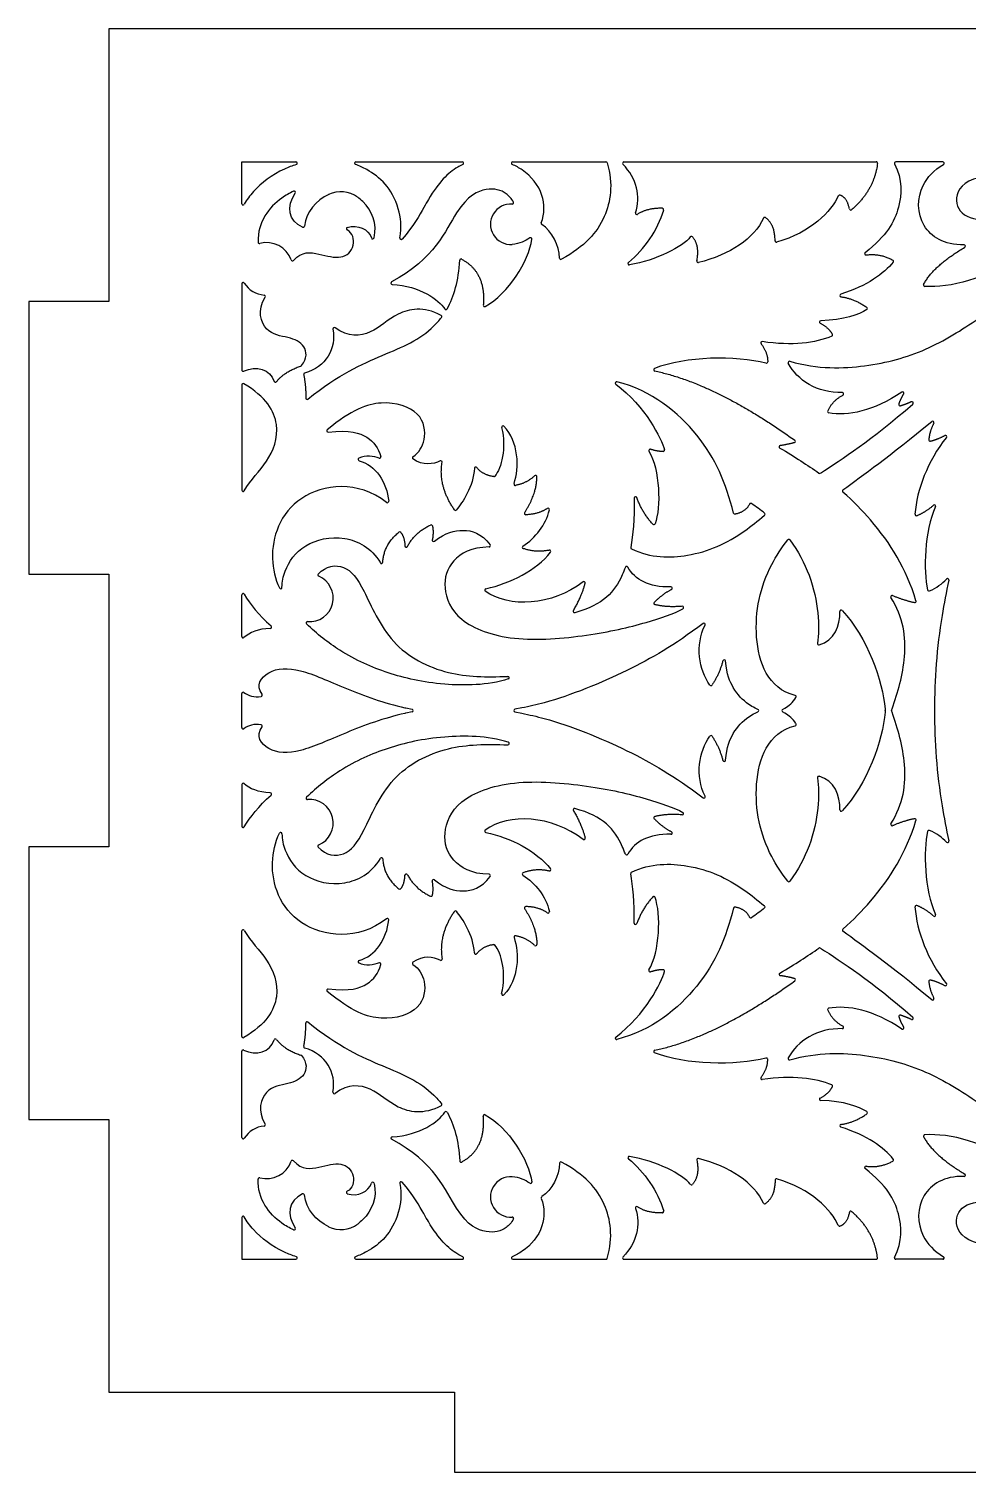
# Model space of a CAD drawing. Header units: millimetres. Extents: x -155 to 473, y -331 to 153.
# Drawn here: x 165.4 to 235.9, y 44.8 to 153.3 of the extents above; entities that cross this region are included whole.
import ezdxf

# ---------------------------------------------------------------- set-up
doc = ezdxf.new("R2010")
doc.units = ezdxf.units.MM
doc.header["$MEASUREMENT"] = 0
doc.layers.add('Layer 03', color=5, linetype='Continuous')

msp = doc.modelspace()

# ---------------------------------------------------------------- linework, layer by layer
at = {"layer": 'Layer 03'}
for p, q in [((343.43, 153.34), (171.43, 153.34)), ((171.43, 153.34), (171.43, 132.84)), ((181.43, 140.19), (181.43, 143.34)), ((181.43, 143.34), (185.5, 143.34)), ((190.01, 143.34), (198, 143.34)), ((201.79, 143.34), (208.8, 143.34)), ((210.15, 143.34), (229.11, 143.34)), ((234.12, 143.34), (230.58, 143.34)), ((181.43, 134.18), (181.43, 127.7)), ((165.43, 132.84), (165.43, 112.34)), ((171.43, 132.84), (165.43, 132.84)), ((181.43, 126.57), (181.43, 118.66)), ((165.43, 112.34), (171.43, 112.34)), ((171.43, 112.34), (171.43, 91.84)), ((181.43, 107.65), (181.43, 110.79)), ((181.43, 100.81), (181.43, 103.37)), ((193.77, 102.29), (194.23, 102.19)), ((194.23, 101.99), (193.77, 101.89)), ((202.48, 102.29), (201.96, 102.19)), ((201.96, 101.99), (202.48, 101.89)), ((220.22, 102.18), (220.01, 102.28)), ((220.01, 101.9), (220.22, 102)), ((222.07, 102.18), (222.25, 102.28)), ((222.25, 101.9), (222.07, 102)), ((229.79, 102.2), (229.8, 102.1)), ((229.8, 102.08), (229.79, 101.98)), ((230.27, 102.12), (230.31, 102.22)), ((230.31, 101.96), (230.27, 102.06)), ((181.43, 96.53), (181.43, 93.39)), ((171.43, 91.84), (165.43, 91.84)), ((165.43, 91.84), (165.43, 71.34)), ((181.43, 77.6), (181.43, 85.52)), ((181.43, 70), (181.43, 76.48)), ((165.43, 71.34), (171.43, 71.34)), ((171.43, 71.34), (171.43, 50.84)), ((181.43, 63.98), (181.43, 60.84)), ((181.43, 60.84), (185.5, 60.84)), ((190.01, 60.84), (198, 60.84)), ((201.79, 60.84), (208.8, 60.84)), ((210.15, 60.84), (229.11, 60.84)), ((234.12, 60.84), (230.58, 60.84)), ((171.43, 50.84), (197.43, 50.84)), ((197.43, 50.84), (197.43, 44.84)), ((197.43, 44.84), (237.43, 44.84))]:
    msp.add_line(p, q, dxfattribs=at)
for centre, radius, start, end in [((185.5, 143.24), 0.1, 287.7385, 90), ((190.01, 143.24), 0.1, 90, 249.8862), ((198, 143.24), 0.1, 295.3896, 90), ((201.79, 143.24), 0.1, 90, 246.3927), ((208.8, 143.24), 0.1, 15.6513, 90), ((210.15, 143.24), 0.1, 90, 223.6371), ((229.11, 143.24), 0.1, 353.2921, 90), ((230.58, 143.24), 0.1, 90, 206.9755), ((234.12, 143.24), 0.1, 301.0707, 90), ((185.36, 141.04), 0.1, 327.1543, 113.911), ((188.88, 138.97), 2.13, 53.8554, 115.7129), ((181.53, 140.19), 0.1, 180, 331.1761), ((201.64, 138.65), 1.52, 85.7052, 274.2009), ((201.76, 140.27), 0.1, 265.7052, 26.7069), ((226.36, 140.75), 0.1, 70.8021, 156.7019), ((211.12, 139.48), 0.1, 161.8295, 302.2706), ((213.04, 139.75), 0.1, 343.6817, 88.0717), ((220.74, 139.07), 0.1, 51.799, 154.8381), ((227.2, 139.82), 0.1, 190.4063, 310.7155), ((186.04, 138.52), 0.1, 246.4082, 352.956), ((189.39, 138.31), 0.1, 108.2766, 245.821), ((204.03, 138.72), 0.1, 158.2411, 238.1717), ((182.75, 137.31), 0.1, 181.4422, 284.7355), ((183.28, 135.3), 1.98, 19.7111, 104.7355), ((191.27, 137.65), 0.1, 199.474, 346.5135), ((193.4, 137.61), 0.1, 167.917, 318.1813), ((203.13, 137.54), 0.1, 352.507, 126.1496), ((215.22, 137.64), 0.1, 42.3728, 143.6901), ((221.61, 137.4), 0.1, 179.5412, 285.8506), ((235.72, 137.01), 0.1, 300.8175, 91.4433), ((185.24, 136), 0.1, 199.7111, 319.2949), ((197.91, 135.94), 0.1, 61.6743, 177.1964), ((205.41, 136.11), 0.1, 180.2656, 298.2411), ((210.55, 135.7), 0.1, 129.3407, 279.4709), ((215.73, 135.87), 0.1, 168.7959, 283.4626), ((228.34, 136.44), 0.1, 128.5046, 278.379), ((230.32, 135.87), 0.1, 321.0528, 61.4111), ((181.53, 134.18), 0.1, 32.6036, 180), ((183.28, 135.3), 1.98, 212.6036, 265.0993), ((192.74, 134.23), 0.1, 117.8061, 266.902), ((232.77, 134.08), 0.1, 152.3165, 266.443), ((183.1, 133.22), 0.1, 328.919, 85.0993), ((199.68, 132.56), 0.1, 175.1645, 298.8652), ((226.48, 133.3), 0.1, 107.522, 262.1851), ((228.35, 132.32), 0.1, 304.004, 54.5402), ((196.36, 131.71), 0.1, 323.2461, 61.3682), ((196.77, 132.34), 0.1, 213.8289, 330.5581), ((224.95, 131.3), 0.1, 91.9385, 242.6623), ((188.38, 130.79), 0.1, 53.0805, 190.8082), ((225.74, 130.32), 0.1, 292.6065, 28.1941), ((220.54, 129.73), 0.1, 81.5317, 217.2953), ((220.86, 128.3), 0.1, 255.8393, 358.4276), ((222.59, 128.25), 0.1, 74.3043, 208.234), ((181.53, 127.7), 0.1, 180, 294.5642), ((185.83, 128.08), 0.1, 288.4624, 320.3122), ((186.18, 127.37), 0.1, 105.5205, 192.5856), ((212.49, 127.71), 0.1, 111.7936, 258.2999), ((181.53, 126.57), 0.1, 59.9422, 180), ((183.96, 126.88), 0.1, 200.2104, 322.2164), ((209.6, 126.71), 0.1, 76.0375, 232.948), ((226.57, 125.9), 0.1, 298.1622, 91.7605), ((231.1, 125.95), 0.1, 327.9607, 124.1354), ((186.34, 125.58), 0.1, 179.1545, 309.0971), ((230.91, 125.09), 0.1, 162.0319, 287.2096), ((231.8, 125.21), 0.1, 311.2278, 114.1069), ((225.56, 124.57), 0.1, 155.0615, 259.3688), ((233.36, 123.75), 0.1, 332.5256, 129.4277), ((187.91, 123.12), 0.1, 129.6412, 276.3506), ((201.06, 123.39), 0.1, 44.7518, 193.8843), ((234.32, 122.68), 0.1, 321.4046, 118.6951), ((212.12, 121.64), 0.1, 71.6874, 211.2235), ((213.1, 121.67), 0.1, 270.9388, 13.8168), ((221.92, 121.91), 0.1, 98.4268, 239.681), ((222.94, 122.33), 0.1, 285.11, 54.4876), ((233.17, 122.45), 0.1, 175.3566, 282.5827), ((190.27, 120.97), 0.1, 118.031, 255.3431), ((191.79, 121.16), 0.1, 249.3569, 17.4747), ((194.35, 121.09), 0.1, 124.931, 234.6614), ((196.39, 120.77), 0.1, 350.0667, 117.2839), ((199.01, 120.3), 0.1, 38.2248, 177.2787), ((200.39, 119.78), 0.1, 263.0083, 322.4401), ((203.51, 119.67), 0.1, 359.5333, 133.4355), ((224.86, 120.02), 0.1, 234.3121, 303.18), ((181.53, 118.66), 0.1, 180, 329.7918), ((201.99, 119.11), 0.1, 160.5122, 280.438), ((226.67, 118.6), 0.1, 126.3931, 228.8394), ((192.37, 117.82), 0.1, 231.7364, 5.2233), ((197.5, 117.24), 0.1, 214.7302, 320.993), ((204.45, 117.21), 0.1, 347.5148, 124.6679), ((211.03, 118.07), 0.1, 18.9099, 180.0632), ((219.69, 117.57), 0.1, 56.3667, 153.2362), ((233.48, 117.46), 0.1, 335.1392, 131.6543), ((202.77, 116.91), 0.1, 146.7664, 272.2024), ((212.4, 116.17), 0.1, 222.7794, 339.3437), ((218.49, 116.96), 0.1, 194.4444, 280.541), ((220.66, 116.85), 0.1, 309.5042, 50.4903), ((232.13, 116.84), 0.1, 176.0783, 291.5011), ((193.3, 115.42), 0.1, 39.5608, 129.2304), ((195.66, 115.95), 0.1, 12.395, 114.1452), ((193.79, 114.47), 0.1, 181.5269, 332.3056), ((195.84, 114.9), 0.1, 169.1198, 309.12), ((200.02, 114.49), 0.1, 271.1299, 37.4165), ((202.61, 114.37), 0.1, 123.1277, 250.1892), ((204.56, 114.05), 0.1, 321.8005, 102.4458), ((210.76, 114.33), 0.1, 169.4341, 244.9264), ((222.55, 114.86), 0.1, 36.3321, 141.5762), ((191.93, 113.25), 0.1, 210.3951, 356.9422), ((210.36, 112.83), 0.1, 30.0193, 159.8133), ((186.52, 110.55), 1.78, 265.2331, 67.2412), ((187.24, 112.28), 0.1, 138.4186, 247.2412), ((207.14, 111.69), 0.1, 345.3915, 127.8327), ((234.48, 111.91), 0.1, 347.1869, 135.3156), ((181.53, 110.79), 0.1, 30.5492, 180), ((184.35, 111.35), 0.1, 204.8989, 359.6402), ((199.79, 111.15), 0.1, 102.1595, 234.1198), ((213.69, 111.29), 0.1, 297.2977, 91.1943), ((230.31, 110.65), 0.1, 67.0656, 212.0707), ((233.08, 111.19), 0.1, 192.0703, 293.9468), ((206.43, 109.55), 0.1, 149.059, 285.3259), ((212.5, 110.15), 0.1, 135.1282, 255.6948), ((214.54, 109.83), 0.1, 297.3555, 94.7747), ((226.48, 109.55), 0.1, 43.3596, 181.9252), ((232.01, 110.32), 0.1, 258.303, 16.6581), ((186.36, 108.68), 0.1, 85.2331, 225.7363), ((216.16, 108.56), 0.1, 333.3651, 127.2208), ((181.53, 107.65), 0.1, 180, 310.967), ((183.57, 108.37), 0.1, 271.6629, 48.6728), ((224.79, 107.13), 0.1, 170.435, 284.4746), ((217.69, 105.81), 0.1, 4.6661, 164.9149), ((201.43, 104.56), 0.1, 287.5091, 92.2818), ((181.53, 103.37), 0.1, 54.4743, 180), ((182.87, 103.26), 0.1, 280.6548, 37.7724), ((216.7, 104.07), 0.1, 215.5732, 326.5521), ((223, 103.13), 0.1, 326.3836, 76.0776), ((194.21, 102.09), 0.1, 282.1282, 77.8718), ((201.98, 102.09), 0.1, 101.0258, 258.9742), ((220.18, 102.09), 0.1, 295.6873, 64.3127), ((222.12, 102.09), 0.1, 119.5718, 240.4282), ((229.7, 102.09), 0.1, 354.6468, 5.3532), ((230.37, 102.09), 0.1, 160.567, 199.433), ((182.87, 100.92), 0.1, 322.2276, 79.3452), ((223, 101.05), 0.1, 283.9224, 33.6164), ((181.53, 100.81), 0.1, 180, 305.5257), ((216.7, 100.11), 0.1, 33.4479, 144.4268), ((201.43, 99.61), 0.1, 267.7182, 72.4909), ((217.69, 98.37), 0.1, 195.0851, 355.3339), ((181.53, 96.53), 0.1, 49.033, 180), ((224.79, 97.05), 0.1, 75.5254, 189.565), ((183.57, 95.81), 0.1, 311.3272, 88.3371), ((186.36, 95.5), 0.1, 134.2637, 274.7669), ((216.16, 95.61), 0.1, 232.7792, 26.6349), ((186.52, 93.63), 1.78, 292.7588, 94.7669), ((206.43, 94.63), 0.1, 74.6741, 210.941), ((214.54, 94.35), 0.1, 265.2253, 62.6445), ((226.48, 94.63), 0.1, 178.0748, 316.6404), ((181.53, 93.39), 0.1, 180, 329.4508), ((212.5, 94.03), 0.1, 104.3052, 224.8718), ((230.31, 93.53), 0.1, 147.9293, 292.9344), ((232.01, 93.86), 0.1, 343.3419, 101.697), ((184.35, 92.83), 0.1, 0.3598, 155.1011), ((199.79, 93.03), 0.1, 125.8802, 257.8405), ((207.14, 92.49), 0.1, 232.1673, 14.6085), ((213.69, 92.89), 0.1, 268.8057, 62.7023), ((233.08, 92.99), 0.1, 66.0532, 167.9297), ((234.48, 92.27), 0.1, 224.6844, 12.8131), ((187.24, 91.9), 0.1, 112.7588, 221.5814), ((210.36, 91.34), 0.1, 200.1867, 329.9807), ((191.93, 90.93), 0.1, 3.0578, 149.6049), ((204.56, 90.13), 0.1, 257.5542, 38.1995), ((193.79, 89.7), 0.1, 27.6944, 178.4731), ((195.84, 89.28), 0.1, 50.88, 190.8802), ((200.02, 89.68), 0.1, 322.5835, 88.8701), ((202.61, 89.81), 0.1, 109.8108, 236.8723), ((210.76, 89.85), 0.1, 115.0736, 190.5659), ((222.55, 89.32), 0.1, 218.4238, 323.6679), ((193.3, 88.76), 0.1, 230.7696, 320.4392), ((195.66, 88.23), 0.1, 245.8548, 347.605), ((212.4, 88.01), 0.1, 20.6563, 137.2206), ((197.5, 86.93), 0.1, 39.007, 145.2698), ((202.77, 87.26), 0.1, 87.7976, 213.2336), ((204.45, 86.97), 0.1, 235.3321, 12.4852), ((218.49, 87.22), 0.1, 79.459, 165.5556), ((220.66, 87.33), 0.1, 309.5097, 50.4958), ((232.13, 87.34), 0.1, 68.4989, 183.9217), ((192.37, 86.36), 0.1, 354.7767, 128.2636), ((211.03, 86.11), 0.1, 179.9368, 341.0901), ((219.69, 86.61), 0.1, 206.7638, 303.6333), ((233.48, 86.72), 0.1, 228.3457, 24.8608), ((181.53, 85.52), 0.1, 30.2082, 180), ((201.99, 85.06), 0.1, 79.562, 199.4878), ((226.67, 85.58), 0.1, 131.1606, 233.6069), ((199.01, 83.88), 0.1, 182.7213, 321.7752), ((200.39, 84.4), 0.1, 37.5599, 96.9917), ((203.51, 84.51), 0.1, 226.5645, 0.4667), ((224.86, 84.16), 0.1, 56.82, 125.6879), ((190.27, 83.21), 0.1, 104.6569, 241.969), ((191.79, 83.02), 0.1, 342.5253, 110.6431), ((194.35, 83.09), 0.1, 125.3386, 235.069), ((196.39, 83.41), 0.1, 242.7161, 9.9333), ((212.12, 82.54), 0.1, 148.7765, 288.3126), ((213.1, 82.51), 0.1, 346.1832, 89.0612), ((221.92, 82.26), 0.1, 120.319, 261.5732), ((222.94, 81.85), 0.1, 305.5124, 74.89), ((233.17, 81.73), 0.1, 77.4173, 184.6434), ((234.32, 81.5), 0.1, 241.3049, 38.5954), ((187.91, 81.06), 0.1, 83.6494, 230.3588), ((201.06, 80.79), 0.1, 166.1157, 315.2482), ((233.36, 80.43), 0.1, 230.5723, 27.4744), ((225.56, 79.61), 0.1, 100.6312, 204.9385), ((186.34, 78.6), 0.1, 50.9029, 180.8455), ((226.57, 78.28), 0.1, 268.2395, 61.8378), ((230.91, 79.09), 0.1, 72.7904, 197.9681), ((231.1, 78.23), 0.1, 235.8646, 32.0393), ((231.8, 78.97), 0.1, 245.8931, 48.7722), ((181.53, 77.6), 0.1, 180, 300.0578), ((183.96, 77.3), 0.1, 37.7836, 159.7896), ((209.6, 77.46), 0.1, 127.052, 283.9625), ((181.53, 76.48), 0.1, 65.4358, 180), ((185.83, 76.1), 0.1, 39.6878, 71.5376), ((186.18, 76.81), 0.1, 167.4144, 254.4795), ((212.49, 76.46), 0.1, 101.7001, 248.2064), ((220.86, 75.87), 0.1, 1.5724, 104.1607), ((222.59, 75.93), 0.1, 151.766, 285.6957), ((220.54, 74.45), 0.1, 142.7047, 278.4683), ((225.74, 73.86), 0.1, 331.8059, 67.3935), ((188.38, 73.39), 0.1, 169.1918, 306.9195), ((224.95, 72.88), 0.1, 117.3377, 268.0615), ((196.36, 72.47), 0.1, 298.6318, 36.7539), ((196.77, 71.84), 0.1, 29.4419, 146.1711), ((199.68, 71.62), 0.1, 61.1348, 184.8355), ((228.35, 71.86), 0.1, 305.4598, 55.996), ((183.28, 68.88), 1.98, 94.9007, 147.3964), ((183.1, 70.96), 0.1, 274.9007, 31.081), ((226.48, 70.88), 0.1, 97.8149, 252.478), ((181.53, 70), 0.1, 180, 327.3964), ((192.74, 69.95), 0.1, 93.098, 242.1939), ((232.77, 70.1), 0.1, 93.557, 207.6835), ((210.55, 68.48), 0.1, 80.5291, 230.6593), ((215.73, 68.31), 0.1, 76.5374, 191.2041), ((230.32, 68.31), 0.1, 298.5889, 38.9472), ((183.28, 68.88), 1.98, 255.2645, 340.2889), ((185.24, 68.18), 0.1, 40.7051, 160.2889), ((197.91, 68.24), 0.1, 182.8036, 298.3257), ((205.41, 68.06), 0.1, 61.7589, 179.7344), ((228.34, 67.74), 0.1, 81.621, 231.4954), ((182.75, 66.87), 0.1, 75.2645, 178.5578), ((191.27, 66.53), 0.1, 13.4865, 160.526), ((193.4, 66.57), 0.1, 41.8187, 192.083), ((201.64, 65.53), 1.52, 85.7991, 274.2948), ((203.13, 66.64), 0.1, 233.8504, 7.493), ((215.22, 66.54), 0.1, 216.3099, 317.6272), ((221.61, 66.78), 0.1, 74.1494, 180.4588), ((235.72, 67.17), 0.1, 268.5567, 59.1825), ((186.04, 65.66), 0.1, 7.044, 113.5918), ((189.39, 65.87), 0.1, 114.179, 251.7234), ((204.03, 65.46), 0.1, 121.8283, 201.7589), ((181.53, 63.98), 0.1, 28.8239, 180), ((211.12, 64.7), 0.1, 57.7294, 198.1705), ((213.04, 64.43), 0.1, 271.9283, 16.3183), ((220.74, 65.11), 0.1, 205.1619, 308.201), ((227.2, 64.36), 0.1, 49.2845, 169.5937), ((185.36, 63.14), 0.1, 246.089, 32.8457), ((188.88, 65.21), 2.13, 244.2871, 306.1446), ((201.76, 63.91), 0.1, 333.2931, 94.2948), ((226.36, 63.43), 0.1, 203.2981, 289.1979), ((185.5, 60.94), 0.1, 270, 72.2615), ((190.01, 60.94), 0.1, 110.1138, 270), ((198, 60.94), 0.1, 270, 64.6104), ((201.79, 60.94), 0.1, 113.6073, 270), ((208.8, 60.94), 0.1, 270, 344.3487), ((210.15, 60.94), 0.1, 136.3629, 270), ((229.11, 60.94), 0.1, 270, 6.7079), ((230.58, 60.94), 0.1, 153.0245, 270), ((234.12, 60.94), 0.1, 270, 58.9293)]:
    msp.add_arc(centre, radius, start, end, dxfattribs=at)
for points, knots in [([(208.9, 143.27), (209.35, 141.64), (208.97, 138.95), (207.21, 136.97), (205.46, 136.03)], [193.204329, 193.204329, 193.204329, 193.204329, 197.631638, 202.440812, 202.440812, 202.440812, 202.440812]), ([(185.53, 143.14), (185.22, 143.05), (183.93, 142.55), (182.53, 141.49), (181.8, 140.49), (181.61, 140.15)], [-544.318985, -544.318985, -544.318985, -544.318985, -543.267842, -539.765243, -538.177394, -538.177394, -538.177394, -538.177394]), ([(193.3, 137.63), (193.48, 138.47), (193.1, 141.04), (191.54, 142.46), (190.26, 143.04), (189.97, 143.15)], [136.261062, 136.261062, 136.261062, 136.261062, 137.632668, 141.135267, 142.130086, 142.130086, 142.130086, 142.130086]), ([(198.04, 143.15), (197.91, 143.09), (197.04, 142.62), (196.16, 141.75), (195.06, 139.83), (194.3, 138.46), (193.48, 137.54)], [150.665457, 150.665457, 150.665457, 150.665457, 151.210905, 154.464765, 154.86355, 155.660611, 155.660611, 155.660611, 155.660611]), ([(203.93, 138.75), (204.21, 139.44), (204.17, 141.08), (203.02, 142.48), (202.02, 143.03), (201.75, 143.15)], [205.970135, 205.970135, 205.970135, 205.970135, 208.757433, 212.157151, 213.313988, 213.313988, 213.313988, 213.313988]), ([(230.49, 143.19), (231.11, 141.98), (230.96, 139.61), (229.91, 137.81), (228.28, 136.51)], [1202.647835, 1202.647835, 1202.647835, 1202.647835, 1206.466518, 1211.011933, 1211.011933, 1211.011933, 1211.011933]), ([(235.72, 137.11), (234.21, 137.07), (232.16, 138.4), (232.19, 141.39), (233.46, 142.72), (234.17, 143.15)], [1187.376185, 1187.376185, 1187.376185, 1187.376185, 1191.387328, 1195.758905, 1198.640781, 1198.640781, 1198.640781, 1198.640781]), ([(236.82, 142.15), (235.65, 141.88), (234.77, 140.54), (235.71, 139.03), (238.14, 138.85), (241.2, 140), (243.39, 141.85), (245.1, 142.83), (245.93, 143.15)], [291.302782, 291.302782, 291.302782, 291.302782, 294.817892, 298.448924, 302.079956, 305.710988, 309.34202, 312.646248, 312.646248, 312.646248, 312.646248]), ([(185.32, 141.13), (185.02, 140.99), (183.75, 140.27), (182.61, 138.83), (182.65, 137.31)], [260.449414, 260.449414, 260.449414, 260.449414, 261.476645, 264.846852, 264.846852, 264.846852, 264.846852]), ([(201.85, 140.31), (201.71, 140.58), (201.17, 141.18), (199.93, 141.47), (197.67, 140.52), (195.91, 136.02), (192.69, 134.32)], [298.989394, 298.989394, 298.989394, 298.989394, 300.990928, 304.734747, 308.478565, 312.094954, 312.094954, 312.094954, 312.094954]), ([(191.37, 137.63), (191.63, 138.69), (191.14, 139.86), (190.27, 140.59), (190.14, 140.69)], [247.038044, 247.038044, 247.038044, 247.038044, 250.123071, 250.668223, 250.668223, 250.668223, 250.668223]), ([(185.32, 135.93), (185.94, 136.66), (187.33, 136.42), (188.96, 135.95), (190.01, 136.88), (189.78, 138.02), (189.34, 138.22)], [236.556976, 236.556976, 236.556976, 236.556976, 238.382784, 240.321525, 242.260265, 243.906949, 243.906949, 243.906949, 243.906949]), ([(222.61, 128.35), (224.77, 127.74), (228.51, 127.85), (232.89, 129.03), (236.62, 131.39), (238.58, 132.81), (239.9, 133.66)], [1148.044996, 1148.044996, 1148.044996, 1148.044996, 1153.99452, 1160.143637, 1166.292754, 1171.098211, 1171.098211, 1171.098211, 1171.098211]), ([(185.91, 128.02), (186.37, 128.57), (186.27, 129.6), (184.99, 130.21), (183.15, 130.35), (182.57, 132.15), (183.19, 133.17)], [157.585686, 157.585686, 157.585686, 157.585686, 159.545903, 161.532025, 163.518148, 165.41542, 165.41542, 165.41542, 165.41542]), ([(196.41, 131.8), (195.1, 132.51), (192.88, 132.06), (191.35, 130.35), (189.43, 130.12), (188.44, 130.87)], [227.216677, 227.216677, 227.216677, 227.216677, 230.36958, 233.602278, 236.609379, 236.609379, 236.609379, 236.609379]), ([(186.4, 125.5), (188.73, 127.39), (192.25, 128.92), (195.07, 130.06), (196.26, 131.42), (196.44, 131.65)], [243.838071, 243.838071, 243.838071, 243.838071, 250.005365, 256.320671, 257.506679, 257.506679, 257.506679, 257.506679]), ([(181.61, 118.61), (182.12, 119.48), (183.42, 120.66), (184.55, 123.49), (183.25, 125.69), (181.58, 126.66)], [106.153383, 106.153383, 106.153383, 106.153383, 109.903756, 113.675527, 117.339606, 117.339606, 117.339606, 117.339606]), ([(218.39, 116.93), (217.81, 119.21), (216.37, 122.75), (212.22, 126.17), (209.62, 126.81)], [434.622462, 434.622462, 434.622462, 434.622462, 441.955345, 448.957782, 448.957782, 448.957782, 448.957782]), ([(194.29, 121.17), (194.76, 121.5), (195.31, 122.36), (195.1, 124.59), (192.05, 125.6), (189.69, 124.72), (187.85, 123.19)], [1470.192968, 1470.192968, 1470.192968, 1470.192968, 1473.078727, 1476.195594, 1479.312462, 1482.292293, 1482.292293, 1482.292293, 1482.292293]), ([(187.92, 123.02), (189.56, 123.2), (191.02, 122.77), (191.68, 121.84), (191.89, 121.19)], [1482.548349, 1482.548349, 1482.548349, 1482.548349, 1485.169597, 1487.702373, 1487.702373, 1487.702373, 1487.702373]), ([(192.31, 117.74), (190.17, 119.43), (184.84, 118.77), (183.39, 114.11), (183.95, 111.99), (184.26, 111.31)], [1337.959624, 1337.959624, 1337.959624, 1337.959624, 1343.01139, 1348.20236, 1350.923013, 1350.923013, 1350.923013, 1350.923013]), ([(232.1, 110.35), (231.38, 112.76), (229.72, 115.42), (227.41, 117.82), (226.6, 118.52)], [978.990779, 978.990779, 978.990779, 978.990779, 987.004972, 990.235763, 990.235763, 990.235763, 990.235763]), ([(210.72, 114.24), (212.18, 113.55), (215.4, 113.55), (218.36, 114.86), (220.21, 116.35), (220.72, 116.77)], [416.673534, 416.673534, 416.673534, 416.673534, 422.265589, 429.13068, 431.606073, 431.606073, 431.606073, 431.606073]), ([(184.45, 111.35), (184.45, 111.77), (184.71, 112.92), (185.94, 114.69), (189.04, 115.45), (191.18, 114.33), (191.85, 113.2)], [1351.193087, 1351.193087, 1351.193087, 1351.193087, 1352.963878, 1356.204598, 1359.445317, 1362.392023, 1362.392023, 1362.392023, 1362.392023]), ([(195.91, 114.82), (196.74, 115.49), (198.11, 115.81), (199.41, 115.45), (200.1, 114.55)], [1371.276042, 1371.276042, 1371.276042, 1371.276042, 1373.820853, 1376.446174, 1376.446174, 1376.446174, 1376.446174]), ([(200.02, 114.39), (198.66, 114.37), (197.05, 113.41), (196.43, 111.4), (197.46, 108.78), (201.61, 107.18), (207.63, 107.68), (211.69, 108.61), (213.9, 109.38), (214.59, 109.74)], [1376.666585, 1376.666585, 1376.666585, 1376.666585, 1380.381913, 1384.271416, 1388.160919, 1392.050422, 1395.939925, 1399.829428, 1403.006885, 1403.006885, 1403.006885, 1403.006885]), ([(223.02, 103.23), (220.96, 103.74), (219.57, 107.74), (220.57, 112.14), (222, 114.33), (222.47, 114.92)], [684.144214, 684.144214, 684.144214, 684.144214, 691.307672, 698.626351, 701.503671, 701.503671, 701.503671, 701.503671]), ([(222.63, 114.92), (223.25, 114.07), (224.74, 111.25), (224.9, 108.36), (224.69, 107.15)], [701.687356, 701.687356, 701.687356, 701.687356, 704.594503, 710.776698, 710.776698, 710.776698, 710.776698]), ([(187.17, 112.34), (187.76, 113.01), (189.27, 113.13), (190.52, 111.54), (192.43, 106.9), (196.71, 104.65), (199.8, 104.6), (201.43, 104.66)], [291.7516, 291.7516, 291.7516, 291.7516, 295.479761, 299.405892, 303.332022, 307.258153, 310.72731, 310.72731, 310.72731, 310.72731]), ([(210.26, 112.87), (210.19, 112.67), (209.56, 111.14), (208.62, 110.04), (206.46, 109.45)], [1411.883669, 1411.883669, 1411.883669, 1411.883669, 1412.687542, 1418.302105, 1418.302105, 1418.302105, 1418.302105]), ([(234.58, 111.89), (234.38, 111.01), (233.97, 108.93), (233.58, 105.66), (233.49, 103.26), (233.49, 102.09)], [1016.628598, 1016.628598, 1016.628598, 1016.628598, 1019.325897, 1022.979429, 1026.506084, 1026.506084, 1026.506084, 1026.506084]), ([(230.31, 102.22), (230.74, 103.45), (231.55, 106.21), (231.16, 109.11), (230.22, 110.6)], [967.897073, 967.897073, 967.897073, 967.897073, 972.206948, 976.790951, 976.790951, 976.790951, 976.790951]), ([(201.46, 104.47), (199.9, 103.97), (196.19, 103.94), (192.35, 104.83), (189.17, 106.22), (187.07, 107.85), (186.29, 108.61)], [267.67261, 267.67261, 267.67261, 267.67261, 272.250164, 277.441134, 282.632103, 286.292904, 286.292904, 286.292904, 286.292904]), ([(216.1, 108.64), (213.91, 106.98), (210.46, 104.99), (205.55, 102.98), (203.03, 102.39), (202.48, 102.29)], [407.813151, 407.813151, 407.813151, 407.813151, 412.307169, 417.075138, 418.440395, 418.440395, 418.440395, 418.440395]), ([(182.95, 103.32), (182.43, 103.98), (183.36, 105.26), (185.67, 105.37), (189.11, 103.76), (192.16, 102.64), (193.74, 102.29), (193.77, 102.29)], [531.487605, 531.487605, 531.487605, 531.487605, 535.984459, 540.752427, 545.520396, 550.288365, 550.363975, 550.363975, 550.363975, 550.363975]), ([(220.01, 102.28), (219.85, 102.36), (219.17, 102.76), (218.41, 103.59), (217.87, 104.8), (217.79, 105.82)], [395.092243, 395.092243, 395.092243, 395.092243, 395.793224, 398.086996, 399.938883, 399.938883, 399.938883, 399.938883]), ([(233.49, 102.09), (233.49, 100.91), (233.58, 98.52), (233.97, 95.25), (234.38, 93.17), (234.58, 92.29)], [1026.506084, 1026.506084, 1026.506084, 1026.506084, 1030.03274, 1033.686272, 1036.383571, 1036.383571, 1036.383571, 1036.383571]), ([(193.77, 101.89), (193.74, 101.89), (192.16, 101.54), (189.11, 100.42), (185.67, 98.81), (183.36, 98.92), (182.43, 100.19), (182.95, 100.86)], [551.581803, 551.581803, 551.581803, 551.581803, 551.657414, 556.425382, 561.193351, 565.96132, 570.458174, 570.458174, 570.458174, 570.458174]), ([(202.48, 101.89), (203.03, 101.78), (205.55, 101.2), (210.46, 99.19), (213.91, 97.2), (216.1, 95.53)], [419.56655, 419.56655, 419.56655, 419.56655, 420.931807, 425.699775, 430.193793, 430.193793, 430.193793, 430.193793]), ([(217.79, 98.36), (217.87, 99.38), (218.41, 100.59), (219.17, 101.42), (219.85, 101.82), (220.01, 101.9)], [389.442931, 389.442931, 389.442931, 389.442931, 391.294817, 393.588589, 394.289571, 394.289571, 394.289571, 394.289571]), ([(222.47, 89.26), (222, 89.85), (220.57, 92.04), (219.57, 96.44), (220.96, 100.44), (223.02, 100.95)], [744.968827, 744.968827, 744.968827, 744.968827, 747.846147, 755.164826, 762.328284, 762.328284, 762.328284, 762.328284]), ([(230.22, 93.58), (231.16, 95.07), (231.55, 97.97), (230.74, 100.73), (230.31, 101.96)], [958.701406, 958.701406, 958.701406, 958.701406, 963.285408, 967.595284, 967.595284, 967.595284, 967.595284]), ([(201.46, 99.71), (199.9, 100.2), (196.19, 100.24), (192.35, 99.35), (189.17, 97.96), (187.07, 96.33), (186.29, 95.57)], [267.67261, 267.67261, 267.67261, 267.67261, 272.250164, 277.441134, 282.632103, 286.292904, 286.292904, 286.292904, 286.292904]), ([(187.17, 91.83), (187.76, 91.17), (189.27, 91.05), (190.52, 92.64), (192.43, 97.28), (196.71, 99.53), (199.8, 99.58), (201.43, 99.51)], [291.7516, 291.7516, 291.7516, 291.7516, 295.479761, 299.405892, 303.332022, 307.258153, 310.72731, 310.72731, 310.72731, 310.72731]), ([(200.02, 89.78), (198.66, 89.81), (197.05, 90.77), (196.43, 92.78), (197.46, 95.4), (201.61, 96.99), (207.63, 96.5), (211.69, 95.57), (213.9, 94.79), (214.59, 94.44)], [1376.666585, 1376.666585, 1376.666585, 1376.666585, 1380.381913, 1384.271416, 1388.160919, 1392.050422, 1395.939925, 1399.829428, 1403.006885, 1403.006885, 1403.006885, 1403.006885]), ([(224.69, 97.03), (224.9, 95.82), (224.74, 92.93), (223.25, 90.11), (222.63, 89.26)], [735.6958, 735.6958, 735.6958, 735.6958, 741.877995, 744.785141, 744.785141, 744.785141, 744.785141]), ([(210.26, 91.31), (210.19, 91.51), (209.56, 93.03), (208.62, 94.14), (206.46, 94.73)], [1411.883669, 1411.883669, 1411.883669, 1411.883669, 1412.687542, 1418.302105, 1418.302105, 1418.302105, 1418.302105]), ([(226.6, 85.66), (227.41, 86.36), (229.72, 88.76), (231.38, 91.42), (232.1, 93.83)], [945.256594, 945.256594, 945.256594, 945.256594, 948.487385, 956.501579, 956.501579, 956.501579, 956.501579]), ([(192.31, 86.44), (190.17, 84.75), (184.84, 85.41), (183.39, 90.07), (183.95, 92.19), (184.26, 92.87)], [1337.959624, 1337.959624, 1337.959624, 1337.959624, 1343.01139, 1348.20236, 1350.923013, 1350.923013, 1350.923013, 1350.923013]), ([(184.45, 92.83), (184.45, 92.41), (184.71, 91.26), (185.94, 89.48), (189.04, 88.73), (191.18, 89.84), (191.85, 90.98)], [1351.193087, 1351.193087, 1351.193087, 1351.193087, 1352.963878, 1356.204598, 1359.445317, 1362.392023, 1362.392023, 1362.392023, 1362.392023]), ([(210.72, 89.94), (212.18, 90.63), (215.4, 90.62), (218.36, 89.32), (220.21, 87.83), (220.72, 87.4)], [416.673534, 416.673534, 416.673534, 416.673534, 422.265589, 429.13068, 431.606073, 431.606073, 431.606073, 431.606073]), ([(195.91, 89.36), (196.74, 88.69), (198.11, 88.37), (199.41, 88.73), (200.1, 89.62)], [1371.276042, 1371.276042, 1371.276042, 1371.276042, 1373.820853, 1376.446174, 1376.446174, 1376.446174, 1376.446174]), ([(218.39, 87.25), (217.81, 84.97), (216.37, 81.43), (212.22, 78.01), (209.62, 77.37)], [434.622462, 434.622462, 434.622462, 434.622462, 441.955345, 448.957782, 448.957782, 448.957782, 448.957782]), ([(181.61, 85.57), (182.12, 84.7), (183.42, 83.51), (184.55, 80.69), (183.25, 78.48), (181.58, 77.52)], [106.153383, 106.153383, 106.153383, 106.153383, 109.903755, 113.675525, 117.339606, 117.339606, 117.339606, 117.339606]), ([(194.29, 83.01), (194.76, 82.68), (195.31, 81.82), (195.1, 79.59), (192.05, 78.57), (189.69, 79.46), (187.85, 80.98)], [1470.192968, 1470.192968, 1470.192968, 1470.192968, 1473.078727, 1476.195594, 1479.312462, 1482.292293, 1482.292293, 1482.292293, 1482.292293]), ([(187.92, 81.16), (189.56, 80.98), (191.02, 81.41), (191.68, 82.34), (191.89, 82.99)], [1482.548349, 1482.548349, 1482.548349, 1482.548349, 1485.169597, 1487.702373, 1487.702373, 1487.702373, 1487.702373]), ([(186.4, 78.68), (188.73, 76.79), (192.25, 75.26), (195.07, 74.12), (196.26, 72.76), (196.44, 72.53)], [243.838071, 243.838071, 243.838071, 243.838071, 250.005365, 256.320671, 257.506679, 257.506679, 257.506679, 257.506679]), ([(185.91, 76.16), (186.37, 75.6), (186.27, 74.58), (184.99, 73.97), (183.15, 73.83), (182.57, 72.03), (183.19, 71.01)], [157.585686, 157.585686, 157.585686, 157.585686, 159.545903, 161.532025, 163.518148, 165.41542, 165.41542, 165.41542, 165.41542]), ([(222.61, 75.83), (224.77, 76.44), (228.51, 76.32), (232.89, 75.14), (236.62, 72.79), (238.58, 71.37), (239.9, 70.52)], [1148.044996, 1148.044996, 1148.044996, 1148.044996, 1153.99452, 1160.143637, 1166.292754, 1171.098211, 1171.098211, 1171.098211, 1171.098211]), ([(196.41, 72.38), (195.1, 71.67), (192.88, 72.12), (191.35, 73.83), (189.43, 74.06), (188.44, 73.31)], [227.216677, 227.216677, 227.216677, 227.216677, 230.369579, 233.602277, 236.609379, 236.609379, 236.609379, 236.609379]), ([(201.85, 63.87), (201.71, 63.6), (201.17, 63), (199.93, 62.71), (197.67, 63.66), (195.91, 68.16), (192.69, 69.86)], [298.989394, 298.989394, 298.989394, 298.989394, 300.990929, 304.734747, 308.478565, 312.094955, 312.094955, 312.094955, 312.094955]), ([(185.32, 68.24), (185.94, 67.51), (187.33, 67.76), (188.96, 68.23), (190.01, 67.3), (189.78, 66.15), (189.34, 65.96)], [236.556976, 236.556976, 236.556976, 236.556976, 238.382785, 240.321525, 242.260266, 243.906949, 243.906949, 243.906949, 243.906949]), ([(208.9, 60.91), (209.35, 62.54), (208.97, 65.23), (207.21, 67.21), (205.46, 68.15)], [193.204329, 193.204329, 193.204329, 193.204329, 197.631638, 202.440812, 202.440812, 202.440812, 202.440812]), ([(230.49, 60.98), (231.11, 62.2), (230.96, 64.57), (229.91, 66.37), (228.28, 67.66)], [1202.647835, 1202.647835, 1202.647835, 1202.647835, 1206.466518, 1211.011933, 1211.011933, 1211.011933, 1211.011933]), ([(185.32, 63.05), (185.02, 63.19), (183.75, 63.91), (182.61, 65.35), (182.65, 66.87)], [260.449414, 260.449414, 260.449414, 260.449414, 261.476645, 264.846852, 264.846852, 264.846852, 264.846852]), ([(193.3, 66.55), (193.48, 65.71), (193.1, 63.13), (191.54, 61.72), (190.26, 61.14), (189.97, 61.03)], [136.261062, 136.261062, 136.261062, 136.261062, 137.632668, 141.135267, 142.130086, 142.130086, 142.130086, 142.130086]), ([(191.37, 66.55), (191.63, 65.49), (191.14, 64.32), (190.27, 63.59), (190.14, 63.49)], [247.038044, 247.038044, 247.038044, 247.038044, 250.123071, 250.668223, 250.668223, 250.668223, 250.668223]), ([(198.04, 61.03), (197.91, 61.09), (197.04, 61.55), (196.16, 62.43), (195.06, 64.35), (194.3, 65.71), (193.48, 66.64)], [150.665457, 150.665457, 150.665457, 150.665457, 151.210905, 154.464765, 154.86355, 155.660611, 155.660611, 155.660611, 155.660611]), ([(235.72, 67.07), (234.21, 67.11), (232.16, 65.78), (232.19, 62.79), (233.46, 61.46), (234.17, 61.02)], [1187.376185, 1187.376185, 1187.376185, 1187.376185, 1191.387329, 1195.758906, 1198.640781, 1198.640781, 1198.640781, 1198.640781]), ([(203.93, 65.42), (204.21, 64.74), (204.17, 63.09), (203.02, 61.7), (202.02, 61.15), (201.75, 61.03)], [205.970135, 205.970135, 205.970135, 205.970135, 208.757433, 212.157151, 213.313988, 213.313988, 213.313988, 213.313988]), ([(236.82, 62.03), (235.65, 62.3), (234.77, 63.64), (235.71, 65.15), (238.14, 65.32), (241.2, 64.18), (243.39, 62.33), (245.1, 61.35), (245.93, 61.03)], [257.174636, 257.174636, 257.174636, 257.174636, 260.689746, 264.320778, 267.95181, 271.582842, 275.213874, 278.518102, 278.518102, 278.518102, 278.518102]), ([(185.53, 61.03), (185.22, 61.13), (183.93, 61.63), (182.53, 62.69), (181.8, 63.69), (181.61, 64.03)], [-544.318985, -544.318985, -544.318985, -544.318985, -543.267841, -539.765242, -538.177394, -538.177394, -538.177394, -538.177394])]:
    msp.add_open_spline(points, degree=3, knots=knots, dxfattribs=at)
for points, degree in [([(229.21, 143.23), (228.97, 141.21), (227.26, 139.74)], 2), ([(211.02, 139.51), (211.43, 140.75), (211.11, 142.09), (210.08, 143.17)], 3), ([(186, 138.42), (184.89, 138.91), (184.8, 139.98), (185.44, 140.98)], 3), ([(187.96, 140.89), (187.01, 140.43), (186.28, 139.6), (186.14, 138.5)], 3), ([(226.26, 140.79), (225.76, 139.63), (224.21, 138.03), (221.63, 137.3)], 3), ([(227.1, 139.8), (226.94, 140.65), (226.39, 140.84)], 2), ([(210.49, 135.78), (211.72, 136.79), (212.69, 138.19), (213.14, 139.72)], 3), ([(213.04, 139.85), (211.94, 139.88), (211.17, 139.4)], 2), ([(220.65, 139.12), (219.94, 137.59), (218.12, 136.34), (215.75, 135.77)], 3), ([(221.51, 137.4), (221.52, 138.59), (220.8, 139.15)], 2), ([(189.35, 138.41), (190.17, 138.67), (190.95, 138.26), (191.18, 137.62)], 3), ([(205.31, 136.11), (205.31, 137.04), (204.76, 138.14), (203.97, 138.63)], 3), ([(199.73, 132.47), (201.47, 133.44), (203.01, 135.89), (203.23, 137.52)], 3), ([(203.07, 137.62), (202.74, 137.37), (202.31, 137.19), (201.75, 137.13)], 3), ([(215.14, 137.7), (214.6, 136.96), (212.55, 135.93), (210.57, 135.6)], 3), ([(215.63, 135.89), (215.87, 137.08), (215.3, 137.7)], 2), ([(232.68, 134.13), (233.41, 135.52), (235.77, 136.92)], 2), ([(196.86, 132.29), (197.38, 133.21), (197.73, 134.4), (197.81, 135.95)], 3), ([(197.95, 136.03), (199.79, 135.04), (199.58, 132.57)], 2), ([(230.4, 135.8), (229.7, 134.94), (228.42, 134.02), (226.45, 133.4)], 3), ([(228.35, 136.34), (229.39, 136.49), (230.37, 135.95)], 2), ([(239.77, 136.28), (237.34, 134.53), (234.65, 133.86), (232.77, 133.98)], 3), ([(192.73, 134.13), (194.86, 134.02), (196.22, 132.97), (196.69, 132.29)], 3), ([(226.47, 133.2), (227.48, 133.06), (228.41, 132.4)], 2), ([(228.41, 132.24), (227.82, 131.85), (226.67, 131.46), (224.95, 131.4)], 3), ([(188.28, 130.77), (188.56, 129.31), (187.76, 127.91), (186.15, 127.46)], 3), ([(225.78, 130.23), (224.55, 129.72), (222.81, 129.49), (220.55, 129.83)], 3), ([(224.91, 131.21), (225.55, 130.88), (225.82, 130.37)], 2), ([(220.46, 129.67), (220.97, 128.99), (220.96, 128.3)], 2), ([(181.57, 127.61), (182.55, 128.06), (183.53, 127.75), (183.87, 126.84)], 3), ([(220.83, 128.21), (218.54, 128.78), (214.8, 128.74), (212.45, 127.81)], 3), ([(226.57, 126), (224.67, 125.94), (223.18, 126.94), (222.5, 128.2)], 3), ([(184.04, 126.81), (184.63, 127.57), (185.86, 127.99)], 2), ([(186.08, 127.35), (186.25, 126.56), (186.24, 125.58)], 2), ([(212.47, 127.62), (217.02, 126.68), (223, 122.41)], 2), ([(209.54, 126.63), (211.78, 124.94), (212.99, 122.53), (213.19, 121.69)], 3), ([(231.04, 126.03), (228.94, 124.61), (226.97, 124.2), (225.54, 124.47)], 3), ([(230.82, 125.12), (230.95, 125.52), (231.18, 125.89)], 2), ([(224.92, 119.94), (226.59, 121.03), (228.71, 122.38), (231.86, 125.13)], 3), ([(225.47, 124.61), (225.84, 125.4), (226.62, 125.81)], 2), ([(231.75, 125.3), (231.35, 125.12), (230.94, 124.99)], 2), ([(226.61, 118.68), (228.11, 119.78), (230.09, 121.19), (233.29, 123.82)], 3), ([(233.45, 123.7), (233.12, 123.08), (233.07, 122.46)], 2), ([(200.96, 123.37), (201.35, 121.8), (200.93, 120.33), (200.46, 119.72)], 3), ([(201.89, 119.15), (202.31, 120.33), (202.25, 122.33), (201.13, 123.46)], 3), ([(234.39, 122.62), (232.97, 120.84), (232.16, 118.68), (232.03, 116.85)], 3), ([(233.19, 122.35), (233.71, 122.47), (234.27, 122.77)], 2), ([(212.03, 121.59), (212.86, 120.23), (212.95, 117.35), (212.49, 116.13)], 3), ([(213.1, 121.57), (212.67, 121.56), (212.15, 121.74)], 2), ([(221.87, 121.83), (223.01, 121.16), (223.97, 120.54), (224.81, 119.94)], 3), ([(222.96, 122.23), (222.49, 122.1), (221.9, 122.01)], 2), ([(191.76, 121.06), (191.37, 121.21), (190.73, 121.33), (190.23, 121.06)], 3), ([(190.25, 120.87), (191.47, 120.55), (192.34, 119.25), (192.47, 117.83)], 3), ([(196.35, 120.86), (195.83, 120.6), (195.04, 120.48), (194.29, 121.01)], 3), ([(197.41, 117.19), (196.18, 118.97), (196.49, 120.76)], 2), ([(198.91, 120.31), (198.85, 118.95), (198, 117.7), (197.57, 117.18)], 3), ([(200.37, 119.68), (199.55, 119.79), (199.09, 120.36)], 2), ([(203.44, 119.74), (202.83, 119.17), (202.01, 119.02)], 2), ([(202.68, 116.97), (203.6, 118.36), (203.61, 119.67)], 2), ([(202.55, 114.45), (203.51, 115.08), (204.29, 116.04), (204.55, 117.18)], 3), ([(204.39, 117.29), (203.76, 116.85), (202.77, 116.81)], 2), ([(210.93, 118.07), (210.93, 116.47), (210.84, 115.29), (210.66, 114.35)], 3), ([(212.33, 116.1), (211.51, 116.98), (211.13, 118.1)], 2), ([(219.6, 117.62), (219.29, 117), (218.51, 116.86)], 2), ([(220.72, 116.93), (220.42, 117.18), (220.09, 117.42), (219.74, 117.65)], 3), ([(232.17, 116.75), (232.82, 117), (233.42, 117.53)], 2), ([(233.57, 117.42), (232.71, 115.54), (232.67, 112.62), (232.98, 111.16)], 3), ([(192.03, 113.24), (192.1, 114.57), (193.24, 115.5)], 2), ([(193.38, 115.48), (193.67, 115.13), (193.69, 114.47)], 2), ([(193.88, 114.43), (194.45, 115.51), (195.62, 116.04)], 2), ([(195.76, 115.97), (195.86, 115.51), (195.75, 114.92)], 2), ([(199.77, 111.25), (201.62, 111.65), (203.58, 112.64), (204.64, 113.99)], 3), ([(204.54, 114.15), (203.54, 113.93), (202.57, 114.28)], 2), ([(213.68, 111.39), (212.01, 111.35), (211, 111.92), (210.44, 112.88)], 3), ([(207.08, 111.77), (204.75, 109.96), (201.49, 109.79), (199.73, 111.07)], 3), ([(233.12, 111.09), (233.64, 111.32), (234.06, 111.63), (234.41, 111.98)], 3), ([(181.61, 110.84), (182.06, 110.08), (182.7, 109.27), (183.63, 108.45)], 3), ([(206.35, 109.6), (206.98, 110.65), (207.24, 111.66)], 2), ([(212.43, 110.22), (213.06, 110.86), (213.73, 111.2)], 2), ([(230.35, 110.74), (231.18, 110.39), (231.99, 110.22)], 2), ([(214.53, 109.93), (213.37, 109.83), (212.48, 110.06)], 2), ([(226.55, 109.61), (228.44, 107.61), (229.59, 104.34), (229.79, 102.2)], 3), ([(216.61, 104.01), (215.8, 105.15), (215.49, 107.01), (216.25, 108.52)], 3), ([(224.82, 107.03), (226, 107.34), (226.41, 108.48), (226.38, 109.54)], 3), ([(183.57, 108.27), (182.66, 108.24), (182.03, 107.96), (181.59, 107.58)], 3), ([(217.59, 105.83), (217.33, 104.85), (216.78, 104.02)], 2), ([(181.58, 103.45), (181.93, 103.21), (182.37, 103.06), (182.88, 103.16)], 3), ([(222.25, 102.28), (222.55, 102.45), (222.84, 102.71), (223.08, 103.07)], 3), ([(182.88, 101.02), (182.37, 101.12), (181.93, 100.97), (181.58, 100.72)], 3), ([(223.08, 101.11), (222.84, 101.47), (222.55, 101.73), (222.25, 101.9)], 3), ([(229.79, 101.98), (229.59, 99.83), (228.44, 96.56), (226.55, 94.56)], 3), ([(216.25, 95.66), (215.49, 97.17), (215.8, 99.03), (216.61, 100.16)], 3), ([(216.78, 100.16), (217.33, 99.33), (217.59, 98.34)], 2), ([(183.57, 95.91), (182.66, 95.93), (182.03, 96.22), (181.59, 96.6)], 3), ([(226.38, 94.64), (226.41, 95.7), (226, 96.84), (224.82, 97.15)], 3), ([(181.61, 93.34), (182.06, 94.1), (182.7, 94.91), (183.63, 95.73)], 3), ([(206.35, 94.58), (206.98, 93.53), (207.24, 92.52)], 2), ([(207.08, 92.41), (204.75, 94.22), (201.49, 94.39), (199.73, 93.11)], 3), ([(212.43, 93.96), (213.06, 93.32), (213.73, 92.98)], 2), ([(214.53, 94.25), (213.37, 94.35), (212.48, 94.12)], 2), ([(231.99, 93.96), (231.18, 93.79), (230.35, 93.44)], 2), ([(199.77, 92.93), (201.62, 92.53), (203.58, 91.54), (204.64, 90.19)], 3), ([(213.68, 92.79), (212.01, 92.82), (211, 92.26), (210.44, 91.29)], 3), ([(232.98, 93.01), (232.67, 91.56), (232.71, 88.64), (233.57, 86.76)], 3), ([(234.41, 92.2), (234.06, 92.55), (233.64, 92.86), (233.12, 93.08)], 3), ([(192.03, 90.94), (192.1, 89.61), (193.24, 88.68)], 2), ([(204.54, 90.03), (203.54, 90.25), (202.57, 89.9)], 2), ([(193.38, 88.7), (193.67, 89.05), (193.69, 89.71)], 2), ([(193.88, 89.75), (194.45, 88.67), (195.62, 88.14)], 2), ([(195.76, 88.21), (195.86, 88.67), (195.75, 89.26)], 2), ([(202.55, 89.72), (203.51, 89.1), (204.29, 88.14), (204.55, 86.99)], 3), ([(210.93, 86.11), (210.93, 87.71), (210.84, 88.89), (210.66, 89.83)], 3), ([(212.33, 88.08), (211.51, 87.2), (211.13, 86.08)], 2), ([(212.03, 82.59), (212.86, 83.95), (212.95, 86.83), (212.49, 88.05)], 3), ([(197.41, 86.99), (196.18, 85.21), (196.49, 83.42)], 2), ([(198.91, 83.87), (198.85, 85.22), (198, 86.47), (197.57, 87)], 3), ([(202.68, 87.21), (203.6, 85.82), (203.61, 84.51)], 2), ([(204.39, 86.89), (203.76, 87.33), (202.77, 87.36)], 2), ([(219.6, 86.56), (219.29, 87.17), (218.51, 87.32)], 2), ([(220.72, 87.25), (220.42, 87), (220.09, 86.75), (219.74, 86.52)], 3), ([(232.03, 87.33), (232.16, 85.49), (232.97, 83.34), (234.39, 81.56)], 3), ([(233.42, 86.65), (232.82, 87.18), (232.17, 87.43)], 2), ([(190.25, 83.31), (191.47, 83.63), (192.34, 84.93), (192.47, 86.35)], 3), ([(201.89, 85.03), (202.31, 83.85), (202.25, 81.85), (201.13, 80.72)], 3), ([(203.44, 84.44), (202.83, 85.01), (202.01, 85.16)], 2), ([(233.29, 80.35), (230.09, 82.99), (228.11, 84.4), (226.61, 85.5)], 3), ([(196.35, 83.32), (195.83, 83.58), (195.04, 83.7), (194.29, 83.17)], 3), ([(200.37, 84.49), (199.55, 84.39), (199.09, 83.81)], 2), ([(200.96, 80.81), (201.35, 82.38), (200.93, 83.85), (200.46, 84.46)], 3), ([(221.87, 82.35), (223.01, 83.02), (223.97, 83.64), (224.81, 84.24)], 3), ([(224.92, 84.24), (226.59, 83.15), (228.71, 81.8), (231.86, 79.04)], 3), ([(191.76, 83.12), (191.37, 82.97), (190.73, 82.85), (190.23, 83.12)], 3), ([(209.54, 77.54), (211.78, 79.24), (212.99, 81.65), (213.19, 82.48)], 3), ([(213.1, 82.61), (212.67, 82.61), (212.15, 82.44)], 2), ([(212.47, 76.56), (217.02, 77.5), (223, 81.77)], 2), ([(222.96, 81.95), (222.49, 82.08), (221.9, 82.16)], 2), ([(233.07, 81.72), (233.12, 81.1), (233.45, 80.48)], 2), ([(234.27, 81.41), (233.71, 81.71), (233.19, 81.83)], 2), ([(225.47, 79.57), (225.84, 78.78), (226.62, 78.36)], 2), ([(231.04, 78.15), (228.94, 79.57), (226.97, 79.98), (225.54, 79.71)], 3), ([(186.08, 76.83), (186.25, 77.61), (186.24, 78.6)], 2), ([(226.57, 78.18), (224.67, 78.23), (223.18, 77.24), (222.5, 75.98)], 3), ([(230.82, 79.06), (230.95, 78.66), (231.18, 78.29)], 2), ([(231.75, 78.88), (231.35, 79.06), (230.94, 79.19)], 2), ([(181.57, 76.57), (182.55, 76.12), (183.53, 76.42), (183.87, 77.34)], 3), ([(184.04, 77.36), (184.63, 76.6), (185.86, 76.19)], 2), ([(188.28, 73.41), (188.56, 74.87), (187.76, 76.27), (186.15, 76.72)], 3), ([(220.83, 75.97), (218.54, 75.39), (214.8, 75.43), (212.45, 76.37)], 3), ([(220.46, 74.51), (220.97, 75.19), (220.96, 75.88)], 2), ([(225.78, 73.95), (224.55, 74.46), (222.81, 74.69), (220.55, 74.35)], 3), ([(224.91, 72.96), (225.55, 73.3), (225.82, 73.81)], 2), ([(228.41, 71.94), (227.82, 72.33), (226.67, 72.72), (224.95, 72.78)], 3), ([(192.73, 70.05), (194.86, 70.16), (196.22, 71.2), (196.69, 71.89)], 3), ([(196.86, 71.89), (197.38, 70.96), (197.73, 69.78), (197.81, 68.23)], 3), ([(199.73, 71.7), (201.47, 70.74), (203.01, 68.29), (203.23, 66.65)], 3), ([(226.47, 70.98), (227.48, 71.11), (228.41, 71.78)], 2), ([(197.95, 68.15), (199.79, 69.14), (199.58, 71.61)], 2), ([(230.4, 68.37), (229.7, 69.24), (228.42, 70.16), (226.45, 70.78)], 3), ([(232.68, 70.05), (233.41, 68.66), (235.77, 67.25)], 2), ([(239.77, 67.9), (237.34, 69.65), (234.65, 70.32), (232.77, 70.2)], 3), ([(210.49, 68.4), (211.72, 67.39), (212.69, 65.98), (213.14, 64.46)], 3), ([(215.14, 66.48), (214.6, 67.22), (212.55, 68.24), (210.57, 68.57)], 3), ([(220.65, 65.06), (219.94, 66.58), (218.12, 67.84), (215.75, 68.41)], 3), ([(205.31, 68.06), (205.31, 67.14), (204.76, 66.04), (203.97, 65.55)], 3), ([(215.63, 68.29), (215.87, 67.1), (215.3, 66.47)], 2), ([(228.35, 67.84), (229.39, 67.69), (230.37, 68.22)], 2), ([(189.35, 65.77), (190.17, 65.5), (190.95, 65.92), (191.18, 66.56)], 3), ([(203.07, 66.56), (202.74, 66.8), (202.31, 66.98), (201.75, 67.05)], 3), ([(221.51, 66.78), (221.52, 65.59), (220.8, 65.03)], 2), ([(226.26, 63.39), (225.76, 64.55), (224.21, 66.15), (221.63, 66.88)], 3), ([(186, 65.75), (184.89, 65.27), (184.8, 64.2), (185.44, 63.2)], 3), ([(187.96, 63.29), (187.01, 63.75), (186.28, 64.58), (186.14, 65.68)], 3), ([(211.02, 64.67), (211.43, 63.43), (211.11, 62.09), (210.08, 61.01)], 3), ([(213.04, 64.33), (211.94, 64.29), (211.17, 64.78)], 2), ([(227.1, 64.38), (226.94, 63.53), (226.39, 63.33)], 2), ([(229.21, 60.95), (228.97, 62.97), (227.26, 64.44)], 2)]:
    msp.add_open_spline(points, degree=degree, dxfattribs=at)

doc.saveas('drawing.dxf')
